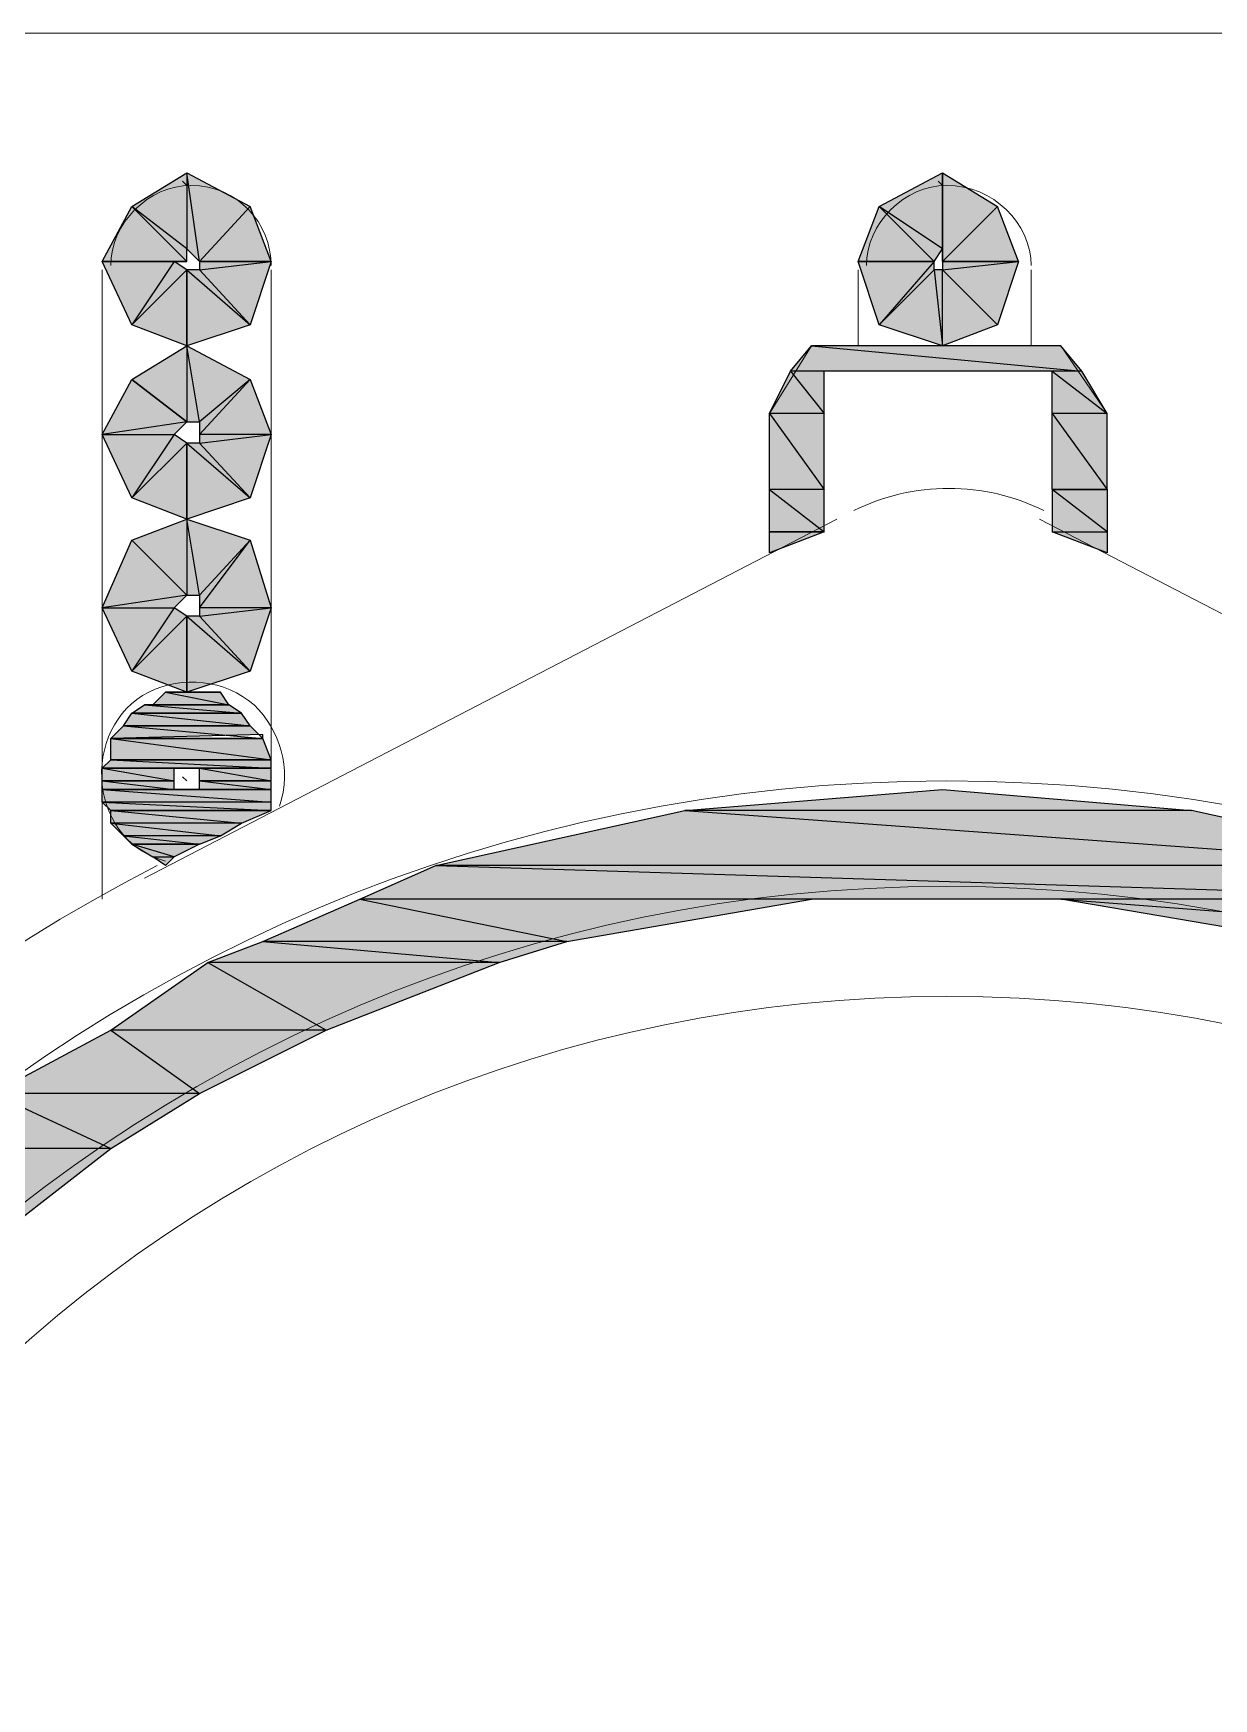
# Model space of a CAD drawing. Header units: millimetres. Extents: x 53 to 176, y -29 to 32.
# Drawn here: x 113.024 to 113.414, y -13.726 to -13.175 of the extents above; entities that cross this region are included whole.
import ezdxf

# ---------------------------------------------------------------- set-up
doc = ezdxf.new("R2010")
doc.units = ezdxf.units.MM
doc.layers.add('15 - Quadro de medição', color=6, linetype='Continuous')

msp = doc.modelspace()

# ---------------------------------------------------------------- hatches: boundary and pattern name
at = {"layer": '15 - Quadro de medição', "true_color": 0x000007}
h = msp.add_hatch(color=7, dxfattribs=at)
h.paths.add_polyline_path([(113.10269, -13.25027), (113.0957, -13.23211), (113.07894, -13.25027)])
h.paths.add_polyline_path([(113.0957, -13.23211), (113.07894, -13.25027), (113.07475, -13.22094)])
h.paths.add_polyline_path([(113.07894, -13.25027), (113.07475, -13.22094), (113.07475, -13.24608)])
h.paths.add_polyline_path([(113.07475, -13.22094), (113.07475, -13.24608), (113.0566, -13.23211)])
h.paths.add_polyline_path([(113.07475, -13.24608), (113.0566, -13.23211), (113.07475, -13.25027)])
h.paths.add_polyline_path([(113.0566, -13.23211), (113.07475, -13.25027), (113.04682, -13.25027)])
h.paths.add_polyline_path([(113.07475, -13.25027), (113.04682, -13.25027), (113.07056, -13.25027)])
h.paths.add_polyline_path([(113.04682, -13.25027), (113.07056, -13.25027), (113.0566, -13.27122)])
h.paths.add_polyline_path([(113.07056, -13.25027), (113.0566, -13.27122), (113.07475, -13.25306)])
h.paths.add_polyline_path([(113.0566, -13.27122), (113.07475, -13.25306), (113.07475, -13.2782)])
h = msp.add_hatch(color=7, dxfattribs=at)
h.paths.add_polyline_path([(113.34991, -13.25027), (113.34293, -13.23211), (113.32477, -13.25027)])
h.paths.add_polyline_path([(113.34293, -13.23211), (113.32477, -13.25027), (113.32477, -13.22094)])
h.paths.add_polyline_path([(113.32477, -13.25027), (113.32477, -13.22094), (113.32477, -13.24608)])
h.paths.add_polyline_path([(113.32477, -13.22094), (113.32477, -13.24608), (113.30382, -13.23211)])
h.paths.add_polyline_path([(113.32477, -13.24608), (113.30382, -13.23211), (113.32198, -13.25027)])
h.paths.add_polyline_path([(113.30382, -13.23211), (113.32198, -13.25027), (113.29684, -13.25027)])
h = msp.add_hatch(color=7, dxfattribs=at)
h.paths.add_polyline_path([(113.07475, -13.2782), (113.07475, -13.25306), (113.0957, -13.27122)])
h.paths.add_polyline_path([(113.07475, -13.25306), (113.0957, -13.27122), (113.07894, -13.25306)])
h.paths.add_polyline_path([(113.0957, -13.27122), (113.07894, -13.25306), (113.10269, -13.25027)])
h.paths.add_polyline_path([(113.07894, -13.25306), (113.10269, -13.25027), (113.07894, -13.25027)])
h = msp.add_hatch(color=7, dxfattribs=at)
h.paths.add_polyline_path([(113.29684, -13.25027), (113.32198, -13.25027), (113.30382, -13.27122)])
h.paths.add_polyline_path([(113.32198, -13.25027), (113.30382, -13.27122), (113.32198, -13.25306)])
h.paths.add_polyline_path([(113.30382, -13.27122), (113.32198, -13.25306), (113.32477, -13.2782)])
h.paths.add_polyline_path([(113.32198, -13.25306), (113.32477, -13.2782), (113.32477, -13.25306)])
h.paths.add_polyline_path([(113.32477, -13.2782), (113.32477, -13.25306), (113.34293, -13.27122)])
h = msp.add_hatch(color=7, dxfattribs=at)
h.paths.add_polyline_path([(113.34293, -13.27122), (113.32477, -13.25306), (113.34991, -13.25027)])
h.paths.add_polyline_path([(113.32477, -13.25306), (113.34991, -13.25027), (113.32477, -13.25027)])
h = msp.add_hatch(color=7, dxfattribs=at)
h.paths.add_polyline_path([(113.10269, -13.30753), (113.07894, -13.30753), (113.0957, -13.28938)])
h.paths.add_polyline_path([(113.07894, -13.30753), (113.0957, -13.28938), (113.07894, -13.30334)])
h.paths.add_polyline_path([(113.0957, -13.28938), (113.07894, -13.30334), (113.07475, -13.2782)])
h.paths.add_polyline_path([(113.07894, -13.30334), (113.07475, -13.2782), (113.07475, -13.30334)])
h.paths.add_polyline_path([(113.07475, -13.2782), (113.07475, -13.30334), (113.0566, -13.28938)])
h = msp.add_hatch(color=7, dxfattribs=at)
h.paths.add_polyline_path([(113.36388, -13.2782), (113.28147, -13.2782), (113.37087, -13.28658)])
h.paths.add_polyline_path([(113.28147, -13.2782), (113.37087, -13.28658), (113.27449, -13.28658)])
h = msp.add_hatch(color=7, dxfattribs=at)
h.paths.add_polyline_path([(113.28566, -13.28658), (113.27449, -13.28658), (113.28566, -13.30055)])
h.paths.add_polyline_path([(113.27449, -13.28658), (113.28566, -13.30055), (113.26751, -13.30055)])
h = msp.add_hatch(color=7, dxfattribs=at)
h.paths.add_polyline_path([(113.37087, -13.28658), (113.36109, -13.28658), (113.37925, -13.30055)])
h.paths.add_polyline_path([(113.36109, -13.28658), (113.37925, -13.30055), (113.36109, -13.30055)])
h = msp.add_hatch(color=7, dxfattribs=at)
h.paths.add_polyline_path([(113.0566, -13.28938), (113.07475, -13.30334), (113.04682, -13.30753)])
h.paths.add_polyline_path([(113.07475, -13.30334), (113.04682, -13.30753), (113.07056, -13.30753)])
h.paths.add_polyline_path([(113.04682, -13.30753), (113.07056, -13.30753), (113.0566, -13.32849)])
h.paths.add_polyline_path([(113.07056, -13.30753), (113.0566, -13.32849), (113.07475, -13.31033)])
h.paths.add_polyline_path([(113.0566, -13.32849), (113.07475, -13.31033), (113.07475, -13.33547)])
h = msp.add_hatch(color=7, dxfattribs=at)
h.paths.add_polyline_path([(113.28566, -13.30055), (113.26751, -13.30055), (113.28566, -13.32569)])
h.paths.add_polyline_path([(113.26751, -13.30055), (113.28566, -13.32569), (113.26751, -13.32569)])
h = msp.add_hatch(color=7, dxfattribs=at)
h.paths.add_polyline_path([(113.37925, -13.30055), (113.36109, -13.30055), (113.37925, -13.32569)])
h.paths.add_polyline_path([(113.36109, -13.30055), (113.37925, -13.32569), (113.36109, -13.32569)])
h = msp.add_hatch(color=7, dxfattribs=at)
h.paths.add_polyline_path([(113.07475, -13.33547), (113.07475, -13.31033), (113.0957, -13.32849)])
h.paths.add_polyline_path([(113.07475, -13.31033), (113.0957, -13.32849), (113.07894, -13.31033)])
h.paths.add_polyline_path([(113.0957, -13.32849), (113.07894, -13.31033), (113.10269, -13.30753)])
h.paths.add_polyline_path([(113.07894, -13.31033), (113.10269, -13.30753), (113.07894, -13.30753)])
h = msp.add_hatch(color=7, dxfattribs=at)
h.paths.add_polyline_path([(113.28566, -13.32569), (113.26751, -13.32569), (113.28566, -13.33966)])
h.paths.add_polyline_path([(113.26751, -13.32569), (113.28566, -13.33966), (113.26751, -13.33966)])
h = msp.add_hatch(color=7, dxfattribs=at)
h.paths.add_polyline_path([(113.36109, -13.32569), (113.36109, -13.33966), (113.37925, -13.33966)])
h.paths.add_polyline_path([(113.36109, -13.33966), (113.37925, -13.33966), (113.37925, -13.34664)])
for points in [[(113.36109, -13.32569), (113.37925, -13.32569), (113.37925, -13.33966)], [(113.26751, -13.33966), (113.28566, -13.33966), (113.26751, -13.34664)], [(113.32477, -13.42486), (113.40718, -13.43185), (113.23957, -13.43185)], [(113.0566, -13.44302), (113.07894, -13.44302), (113.07056, -13.44721)]]:
    msp.add_hatch(color=7, dxfattribs=at).paths.add_polyline_path(points)
h = msp.add_hatch(color=7, dxfattribs=at)
h.paths.add_polyline_path([(113.10269, -13.3648), (113.07894, -13.3648), (113.0957, -13.34245)])
h.paths.add_polyline_path([(113.07894, -13.3648), (113.0957, -13.34245), (113.07894, -13.36061)])
h.paths.add_polyline_path([(113.0957, -13.34245), (113.07894, -13.36061), (113.07475, -13.33547)])
h.paths.add_polyline_path([(113.07894, -13.36061), (113.07475, -13.33547), (113.07475, -13.36061)])
h.paths.add_polyline_path([(113.07475, -13.33547), (113.07475, -13.36061), (113.0566, -13.34245)])
h = msp.add_hatch(color=7, dxfattribs=at)
h.paths.add_polyline_path([(113.0566, -13.34245), (113.07475, -13.36061), (113.04682, -13.3648)])
h.paths.add_polyline_path([(113.07475, -13.36061), (113.04682, -13.3648), (113.07056, -13.3648)])
h.paths.add_polyline_path([(113.04682, -13.3648), (113.07056, -13.3648), (113.0566, -13.38575)])
h.paths.add_polyline_path([(113.07056, -13.3648), (113.0566, -13.38575), (113.07475, -13.3676)])
h.paths.add_polyline_path([(113.0566, -13.38575), (113.07475, -13.3676), (113.07475, -13.39274)])
h = msp.add_hatch(color=7, dxfattribs=at)
h.paths.add_polyline_path([(113.07475, -13.39274), (113.07475, -13.3676), (113.0957, -13.38575)])
h.paths.add_polyline_path([(113.07475, -13.3676), (113.0957, -13.38575), (113.07894, -13.3676)])
h.paths.add_polyline_path([(113.0957, -13.38575), (113.07894, -13.3676), (113.10269, -13.3648)])
h.paths.add_polyline_path([(113.07894, -13.3676), (113.10269, -13.3648), (113.07894, -13.3648)])
h = msp.add_hatch(color=7, dxfattribs=at)
h.paths.add_polyline_path([(113.08593, -13.39274), (113.06777, -13.39274), (113.08872, -13.39693)])
h.paths.add_polyline_path([(113.06777, -13.39274), (113.08872, -13.39693), (113.06358, -13.39693)])
h.paths.add_polyline_path([(113.08872, -13.39693), (113.06358, -13.39693), (113.06079, -13.39693)])
h = msp.add_hatch(color=7, dxfattribs=at)
h.paths.add_polyline_path([(113.08593, -13.39274), (113.06777, -13.39274)])
h.paths.add_polyline_path([(113.08593, -13.39274), (113.06777, -13.39274), (113.08174, -13.39274)])
h = msp.add_hatch(color=7, dxfattribs=at)
h.paths.add_polyline_path([(113.08872, -13.39693), (113.06079, -13.39693), (113.09291, -13.39972)])
h.paths.add_polyline_path([(113.06079, -13.39693), (113.09291, -13.39972), (113.0566, -13.39972)])
h.paths.add_polyline_path([(113.09291, -13.39972), (113.0566, -13.39972)])
h.paths.add_polyline_path([(113.0566, -13.39972), (113.09291, -13.39972)])
h = msp.add_hatch(color=7, dxfattribs=at)
h.paths.add_polyline_path([(113.0957, -13.40391), (113.0538, -13.40391), (113.09989, -13.4081)])
h.paths.add_polyline_path([(113.0538, -13.40391), (113.09989, -13.4081), (113.04961, -13.4081)])
h.paths.add_polyline_path([(113.09989, -13.4081), (113.04961, -13.4081)])
h.paths.add_polyline_path([(113.04961, -13.4081), (113.09989, -13.4081), (113.09989, -13.4067)])
h = msp.add_hatch(color=7, dxfattribs=at)
h.paths.add_polyline_path([(113.09291, -13.39972), (113.0566, -13.39972), (113.0957, -13.40391)])
h.paths.add_polyline_path([(113.0566, -13.39972), (113.0957, -13.40391), (113.0538, -13.40391)])
h.paths.add_polyline_path([(113.0957, -13.40391), (113.0538, -13.40391)])
h.paths.add_polyline_path([(113.0538, -13.40391), (113.0957, -13.40391)])
h = msp.add_hatch(color=7, dxfattribs=at)
h.paths.add_polyline_path([(113.09989, -13.4081), (113.04961, -13.4081), (113.10269, -13.41509)])
h.paths.add_polyline_path([(113.04961, -13.4081), (113.10269, -13.41509), (113.04961, -13.41509)])
h.paths.add_polyline_path([(113.10269, -13.41509), (113.04961, -13.41509)])
h.paths.add_polyline_path([(113.04961, -13.41509), (113.10269, -13.41509)])
h = msp.add_hatch(color=7, dxfattribs=at)
h.paths.add_polyline_path([(113.10269, -13.41509), (113.04961, -13.41509), (113.10269, -13.41788)])
h.paths.add_polyline_path([(113.04961, -13.41509), (113.10269, -13.41788), (113.04682, -13.41788)])
h = msp.add_hatch(color=7, dxfattribs=at)
h.paths.add_polyline_path([(113.07056, -13.41788), (113.04682, -13.41788)])
h.paths.add_polyline_path([(113.04682, -13.41788), (113.07056, -13.41788)])
h.paths.add_polyline_path([(113.07056, -13.41788), (113.04682, -13.41788)])
h.paths.add_polyline_path([(113.07056, -13.41788), (113.04682, -13.41788), (113.07475, -13.41788)])
h = msp.add_hatch(color=7, dxfattribs=at)
h.paths.add_polyline_path([(113.07056, -13.41788), (113.04682, -13.41788), (113.07056, -13.42207)])
h.paths.add_polyline_path([(113.04682, -13.41788), (113.07056, -13.42207), (113.04682, -13.42207)])
h = msp.add_hatch(color=7, dxfattribs=at)
h.paths.add_polyline_path([(113.10269, -13.41788), (113.07894, -13.41788), (113.10269, -13.42207)])
h.paths.add_polyline_path([(113.07894, -13.41788), (113.10269, -13.42207), (113.07894, -13.42207)])
h = msp.add_hatch(color=7, dxfattribs=at)
h.paths.add_polyline_path([(113.07056, -13.42207), (113.04682, -13.42207), (113.07056, -13.42486)])
h.paths.add_polyline_path([(113.04682, -13.42207), (113.07056, -13.42486), (113.04682, -13.42486)])
h = msp.add_hatch(color=7, dxfattribs=at)
h.paths.add_polyline_path([(113.07475, -13.42486), (113.04682, -13.42486)])
h.paths.add_polyline_path([(113.07475, -13.42486), (113.04682, -13.42486), (113.07056, -13.42486)])
h = msp.add_hatch(color=7, dxfattribs=at)
h.paths.add_polyline_path([(113.10269, -13.42486), (113.04682, -13.42486), (113.10269, -13.42905)])
h.paths.add_polyline_path([(113.04682, -13.42486), (113.10269, -13.42905), (113.04682, -13.42905)])
h = msp.add_hatch(color=7, dxfattribs=at)
h.paths.add_polyline_path([(113.10269, -13.42207), (113.07894, -13.42207), (113.10269, -13.42486)])
h.paths.add_polyline_path([(113.07894, -13.42207), (113.10269, -13.42486), (113.07894, -13.42486)])
h = msp.add_hatch(color=7, dxfattribs=at)
h.paths.add_polyline_path([(113.10269, -13.42905), (113.04682, -13.42905), (113.10269, -13.43185)])
h.paths.add_polyline_path([(113.04682, -13.42905), (113.10269, -13.43185), (113.04961, -13.43185)])
h.paths.add_polyline_path([(113.10269, -13.43185), (113.04961, -13.43185)])
h.paths.add_polyline_path([(113.04961, -13.43185), (113.10269, -13.43185)])
h = msp.add_hatch(color=7, dxfattribs=at)
h.paths.add_polyline_path([(113.10269, -13.43185), (113.04961, -13.43185), (113.09291, -13.43604)])
h.paths.add_polyline_path([(113.04961, -13.43185), (113.09291, -13.43604), (113.04961, -13.43604)])
h = msp.add_hatch(color=7, dxfattribs=at)
h.paths.add_polyline_path([(113.40718, -13.43185), (113.23957, -13.43185), (113.48959, -13.45)])
h.paths.add_polyline_path([(113.23957, -13.43185), (113.48959, -13.45), (113.15716, -13.45)])
h = msp.add_hatch(color=7, dxfattribs=at)
h.paths.add_polyline_path([(113.09291, -13.43604), (113.04961, -13.43604), (113.08593, -13.44023)])
h.paths.add_polyline_path([(113.04961, -13.43604), (113.08593, -13.44023), (113.0538, -13.44023)])
h = msp.add_hatch(color=7, dxfattribs=at)
h.paths.add_polyline_path([(113.08593, -13.44023), (113.0538, -13.44023), (113.07894, -13.44302)])
h.paths.add_polyline_path([(113.0538, -13.44023), (113.07894, -13.44302), (113.0566, -13.44302)])
h = msp.add_hatch(color=7, dxfattribs=at)
h.paths.add_polyline_path([(113.0566, -13.44302), (113.06358, -13.44721), (113.07056, -13.44721)])
h.paths.add_polyline_path([(113.06358, -13.44721), (113.07056, -13.44721), (113.06777, -13.45)])
h = msp.add_hatch(color=7, dxfattribs=at)
h.paths.add_polyline_path([(113.48959, -13.45), (113.15716, -13.45), (113.51473, -13.46118)])
h.paths.add_polyline_path([(113.15716, -13.45), (113.51473, -13.46118), (113.13202, -13.46118)])
h = msp.add_hatch(color=7, dxfattribs=at)
h.paths.add_polyline_path([(113.28147, -13.46118), (113.13202, -13.46118), (113.20046, -13.47515)])
h.paths.add_polyline_path([(113.13202, -13.46118), (113.20046, -13.47515), (113.09989, -13.47515)])
h = msp.add_hatch(color=7, dxfattribs=at)
h.paths.add_polyline_path([(113.51473, -13.46118), (113.36388, -13.46118), (113.54686, -13.47515)])
h.paths.add_polyline_path([(113.36388, -13.46118), (113.54686, -13.47515), (113.44629, -13.47515)])
h = msp.add_hatch(color=7, dxfattribs=at)
h.paths.add_polyline_path([(113.20046, -13.47515), (113.09989, -13.47515), (113.17811, -13.48213)])
h.paths.add_polyline_path([(113.09989, -13.47515), (113.17811, -13.48213), (113.08174, -13.48213)])
h = msp.add_hatch(color=7, dxfattribs=at)
h.paths.add_polyline_path([(113.17811, -13.48213), (113.08174, -13.48213), (113.12085, -13.50448)])
h.paths.add_polyline_path([(113.08174, -13.48213), (113.12085, -13.50448), (113.04961, -13.50448)])
h = msp.add_hatch(color=7, dxfattribs=at)
h.paths.add_polyline_path([(113.12085, -13.50448), (113.04961, -13.50448), (113.07894, -13.52543)])
h.paths.add_polyline_path([(113.04961, -13.50448), (113.07894, -13.52543), (113.0105, -13.52543)])
h = msp.add_hatch(color=7, dxfattribs=at)
h.paths.add_polyline_path([(113.07894, -13.52543), (113.0105, -13.52543), (113.04961, -13.54359)])
h.paths.add_polyline_path([(113.0105, -13.52543), (113.04961, -13.54359), (112.99234, -13.54359)])
h = msp.add_hatch(color=7, dxfattribs=at)
h.paths.add_polyline_path([(113.04961, -13.54359), (112.99234, -13.54359), (112.99933, -13.5827)])
h.paths.add_polyline_path([(112.99234, -13.54359), (112.99933, -13.5827), (112.94625, -13.5827)])

# ---------------------------------------------------------------- linework, layer by layer
at = {"layer": '15 - Quadro de medição', "color": 7, "linetype": 'Continuous', "lineweight": 20, "true_color": 0x000007}
for points in [[(112.46297, -13.17484), (114.18378, -13.17484), (114.18378, -16.73937), (112.45599, -16.73937), (112.45459, -16.73937), (112.39174, -16.73937)], [(112.47694, -13.17484), (114.16143, -13.17484), (114.16143, -13.17484)], [(113.07475, -13.22513), (113.07336, -13.22373), (113.07336, -13.22373)], [(113.32477, -13.22513), (113.32338, -13.22373), (113.32338, -13.22373)], [(113.04682, -13.46118), (113.04682, -13.25306), (113.04682, -13.25306)], [(113.10269, -13.25306), (113.10269, -13.43185), (113.10269, -13.43185)], [(113.29684, -13.25306), (113.29684, -13.2782), (113.29684, -13.2782)], [(113.3541, -13.2782), (113.3541, -13.25306), (113.3541, -13.25306)], [(113.37925, -13.34664), (113.37925, -13.30055), (113.36388, -13.2782), (113.32477, -13.2782), (113.28147, -13.2782), (113.26751, -13.30055), (113.26751, -13.34664)], [(113.36109, -13.33966), (113.36109, -13.32569), (113.36109, -13.28658), (113.32477, -13.28658), (113.28566, -13.28658), (113.28566, -13.32569), (113.28566, -13.33966)], [(113.28985, -13.33547), (113.06079, -13.45419), (113.06079, -13.45419)], [(113.58597, -13.45419), (113.3569, -13.33547), (113.3569, -13.33547)], [(113.07475, -13.42207), (113.07336, -13.42067), (113.07336, -13.42067)]]:
    msp.add_lwpolyline(points, dxfattribs=at)
at = {"layer": '15 - Quadro de medição', "color": 7, "linetype": 'Continuous', "lineweight": -2, "true_color": 0x000007}
for points in [[(113.07475, -13.22094), (113.07475, -13.24608), (113.0566, -13.23211)], [(113.0957, -13.23211), (113.07894, -13.25027), (113.07475, -13.22094)], [(113.07894, -13.25027), (113.07475, -13.22094), (113.07475, -13.24608)], [(113.32477, -13.22094), (113.32477, -13.24608), (113.30382, -13.23211)], [(113.34293, -13.23211), (113.32477, -13.25027), (113.32477, -13.22094)], [(113.32477, -13.25027), (113.32477, -13.22094), (113.32477, -13.24608)], [(113.0566, -13.23211), (113.07475, -13.25027), (113.04682, -13.25027)], [(113.07475, -13.24608), (113.0566, -13.23211), (113.07475, -13.25027)], [(113.10269, -13.25027), (113.0957, -13.23211), (113.07894, -13.25027)], [(113.30382, -13.23211), (113.32198, -13.25027), (113.29684, -13.25027)], [(113.32477, -13.24608), (113.30382, -13.23211), (113.32198, -13.25027)], [(113.34991, -13.25027), (113.34293, -13.23211), (113.32477, -13.25027)], [(113.07475, -13.25027), (113.04682, -13.25027), (113.07056, -13.25027)], [(113.04682, -13.25027), (113.07056, -13.25027), (113.0566, -13.27122)], [(113.07056, -13.25027), (113.0566, -13.27122), (113.07475, -13.25306)], [(113.0957, -13.27122), (113.07894, -13.25306), (113.10269, -13.25027)], [(113.07894, -13.25306), (113.10269, -13.25027), (113.07894, -13.25027)], [(113.29684, -13.25027), (113.32198, -13.25027), (113.30382, -13.27122)], [(113.32198, -13.25027), (113.30382, -13.27122), (113.32198, -13.25306)], [(113.34293, -13.27122), (113.32477, -13.25306), (113.34991, -13.25027)], [(113.32477, -13.25306), (113.34991, -13.25027), (113.32477, -13.25027)], [(113.0566, -13.27122), (113.07475, -13.25306), (113.07475, -13.2782)], [(113.07475, -13.2782), (113.07475, -13.25306), (113.0957, -13.27122)], [(113.07475, -13.25306), (113.0957, -13.27122), (113.07894, -13.25306)], [(113.30382, -13.27122), (113.32198, -13.25306), (113.32477, -13.2782)], [(113.32198, -13.25306), (113.32477, -13.2782), (113.32477, -13.25306)], [(113.32477, -13.2782), (113.32477, -13.25306), (113.34293, -13.27122)], [(113.07475, -13.2782), (113.07475, -13.30334), (113.0566, -13.28938)], [(113.0957, -13.28938), (113.07894, -13.30334), (113.07475, -13.2782)], [(113.07894, -13.30334), (113.07475, -13.2782), (113.07475, -13.30334)], [(113.28147, -13.2782), (113.37087, -13.28658), (113.27449, -13.28658)], [(113.36388, -13.2782), (113.28147, -13.2782), (113.37087, -13.28658)], [(113.27449, -13.28658), (113.28566, -13.30055), (113.26751, -13.30055)], [(113.28566, -13.28658), (113.27449, -13.28658), (113.28566, -13.30055)], [(113.37087, -13.28658), (113.36109, -13.28658), (113.37925, -13.30055)], [(113.36109, -13.28658), (113.37925, -13.30055), (113.36109, -13.30055)], [(113.0566, -13.28938), (113.07475, -13.30334), (113.04682, -13.30753)], [(113.10269, -13.30753), (113.07894, -13.30753), (113.0957, -13.28938)], [(113.07894, -13.30753), (113.0957, -13.28938), (113.07894, -13.30334)], [(113.07475, -13.30334), (113.04682, -13.30753), (113.07056, -13.30753)], [(113.28566, -13.30055), (113.26751, -13.30055), (113.28566, -13.32569)], [(113.26751, -13.30055), (113.28566, -13.32569), (113.26751, -13.32569)], [(113.37925, -13.30055), (113.36109, -13.30055), (113.37925, -13.32569)], [(113.36109, -13.30055), (113.37925, -13.32569), (113.36109, -13.32569)], [(113.04682, -13.30753), (113.07056, -13.30753), (113.0566, -13.32849)], [(113.07056, -13.30753), (113.0566, -13.32849), (113.07475, -13.31033)], [(113.0566, -13.32849), (113.07475, -13.31033), (113.07475, -13.33547)], [(113.07475, -13.33547), (113.07475, -13.31033), (113.0957, -13.32849)], [(113.07475, -13.31033), (113.0957, -13.32849), (113.07894, -13.31033)], [(113.0957, -13.32849), (113.07894, -13.31033), (113.10269, -13.30753)], [(113.07894, -13.31033), (113.10269, -13.30753), (113.07894, -13.30753)], [(113.28566, -13.32569), (113.26751, -13.32569), (113.28566, -13.33966)], [(113.26751, -13.32569), (113.28566, -13.33966), (113.26751, -13.33966)], [(113.36109, -13.32569), (113.36109, -13.33966), (113.37925, -13.33966)], [(113.36109, -13.32569), (113.37925, -13.32569), (113.37925, -13.33966)], [(113.07475, -13.33547), (113.07475, -13.36061), (113.0566, -13.34245)], [(113.0957, -13.34245), (113.07894, -13.36061), (113.07475, -13.33547)], [(113.07894, -13.36061), (113.07475, -13.33547), (113.07475, -13.36061)], [(113.0566, -13.34245), (113.07475, -13.36061), (113.04682, -13.3648)], [(113.10269, -13.3648), (113.07894, -13.3648), (113.0957, -13.34245)], [(113.07894, -13.3648), (113.0957, -13.34245), (113.07894, -13.36061)], [(113.26751, -13.33966), (113.28566, -13.33966), (113.26751, -13.34664)], [(113.36109, -13.33966), (113.37925, -13.33966), (113.37925, -13.34664)], [(113.07475, -13.36061), (113.04682, -13.3648), (113.07056, -13.3648)], [(113.04682, -13.3648), (113.07056, -13.3648), (113.0566, -13.38575)], [(113.07056, -13.3648), (113.0566, -13.38575), (113.07475, -13.3676)], [(113.0957, -13.38575), (113.07894, -13.3676), (113.10269, -13.3648)], [(113.07894, -13.3676), (113.10269, -13.3648), (113.07894, -13.3648)], [(113.0566, -13.38575), (113.07475, -13.3676), (113.07475, -13.39274)], [(113.07475, -13.39274), (113.07475, -13.3676), (113.0957, -13.38575)], [(113.07475, -13.3676), (113.0957, -13.38575), (113.07894, -13.3676)], [(113.06777, -13.39274), (113.08872, -13.39693), (113.06358, -13.39693)], [(113.07056, -13.39274), (113.08174, -13.39274), (113.06777, -13.39274)], [(113.08593, -13.39274), (113.08593, -13.39274), (113.06777, -13.39274)], [(113.08593, -13.39274), (113.06777, -13.39274), (113.08174, -13.39274)], [(113.08593, -13.39274), (113.06777, -13.39274), (113.08872, -13.39693)], [(113.07894, -13.39274), (113.07056, -13.39274), (113.07056, -13.39274)], [(113.07894, -13.39274), (113.07056, -13.39274), (113.08174, -13.39274)], [(113.06079, -13.39693), (113.09291, -13.39972), (113.0566, -13.39972)], [(113.08872, -13.39693), (113.06358, -13.39693), (113.06079, -13.39693)], [(113.08872, -13.39693), (113.06079, -13.39693), (113.09291, -13.39972)], [(113.06358, -13.39693), (113.08872, -13.39693), (113.08872, -13.39693)], [(113.0538, -13.40391), (113.09989, -13.4081), (113.04961, -13.4081)], [(113.0566, -13.39972), (113.0957, -13.40391), (113.0538, -13.40391)], [(113.0957, -13.40391), (113.0538, -13.40391)], [(113.0538, -13.40391), (113.0957, -13.40391), (113.0957, -13.40391)], [(113.0957, -13.40391), (113.0538, -13.40391), (113.09989, -13.4081)], [(113.09291, -13.39972), (113.0566, -13.39972)], [(113.0566, -13.39972), (113.09291, -13.39972), (113.09291, -13.39972)], [(113.09291, -13.39972), (113.0566, -13.39972), (113.0957, -13.40391)], [(113.04961, -13.4081), (113.09989, -13.4081), (113.09989, -13.4067)], [(113.09989, -13.4081), (113.04961, -13.4081)], [(113.09989, -13.4081), (113.04961, -13.4081), (113.10269, -13.41509)], [(113.04961, -13.4081), (113.10269, -13.41509), (113.04961, -13.41509)], [(113.04961, -13.41509), (113.10269, -13.41788), (113.04682, -13.41788)], [(113.10269, -13.41509), (113.04961, -13.41509)], [(113.04961, -13.41509), (113.10269, -13.41509), (113.10269, -13.41509)], [(113.10269, -13.41509), (113.04961, -13.41509), (113.10269, -13.41788)], [(113.04682, -13.41788), (113.07475, -13.41788), (113.07475, -13.41788)], [(113.07475, -13.41788), (113.07475, -13.41788), (113.04682, -13.41788)], [(113.04682, -13.41788), (113.07475, -13.41788), (113.07475, -13.41788)], [(113.07475, -13.41788), (113.07475, -13.41788), (113.04682, -13.41788)], [(113.04682, -13.41788), (113.07475, -13.41788), (113.07475, -13.41788)], [(113.07475, -13.41788), (113.07475, -13.41788), (113.04682, -13.41788)], [(113.07056, -13.41788), (113.04682, -13.41788)], [(113.04682, -13.41788), (113.07056, -13.41788), (113.07056, -13.41788)], [(113.07056, -13.41788), (113.07056, -13.41788), (113.04682, -13.41788)], [(113.07056, -13.41788), (113.04682, -13.41788), (113.07475, -13.41788)], [(113.07056, -13.41788), (113.04682, -13.41788), (113.07056, -13.42207)], [(113.04682, -13.41788), (113.07056, -13.42207), (113.04682, -13.42207)], [(113.07475, -13.41788), (113.10269, -13.41788), (113.10269, -13.41788)], [(113.10269, -13.41788), (113.10269, -13.41788), (113.07475, -13.41788)], [(113.10269, -13.41788), (113.07475, -13.41788)], [(113.07475, -13.41788), (113.10269, -13.41788), (113.10269, -13.41788)], [(113.10269, -13.41788), (113.07475, -13.41788)], [(113.07475, -13.41788), (113.10269, -13.41788), (113.07894, -13.41788)], [(113.07894, -13.41788), (113.10269, -13.41788), (113.10269, -13.41788)], [(113.10269, -13.41788), (113.10269, -13.41788), (113.07894, -13.41788)], [(113.07894, -13.41788), (113.10269, -13.41788), (113.10269, -13.41788)], [(113.10269, -13.41788), (113.10269, -13.41788), (113.07894, -13.41788)], [(113.10269, -13.41788), (113.07894, -13.41788), (113.10269, -13.42207)], [(113.07894, -13.41788), (113.10269, -13.42207), (113.07894, -13.42207)], [(113.04682, -13.42207), (113.07056, -13.42207), (113.07056, -13.42207)], [(113.07056, -13.42207), (113.07056, -13.42207), (113.04682, -13.42207)], [(113.04682, -13.42207), (113.07056, -13.42207), (113.07056, -13.42207)], [(113.07056, -13.42207), (113.07056, -13.42207), (113.04682, -13.42207)], [(113.04682, -13.42207), (113.07056, -13.42207), (113.07056, -13.42207)], [(113.07056, -13.42207), (113.07056, -13.42207), (113.04682, -13.42207)], [(113.04682, -13.42207), (113.07056, -13.42207), (113.07056, -13.42207)], [(113.07056, -13.42207), (113.07056, -13.42207), (113.04682, -13.42207)], [(113.04682, -13.42207), (113.07056, -13.42207), (113.07056, -13.42207)], [(113.07056, -13.42207), (113.07056, -13.42207), (113.04682, -13.42207)], [(113.07056, -13.42207), (113.04682, -13.42207), (113.07056, -13.42486)], [(113.04682, -13.42207), (113.07056, -13.42486), (113.04682, -13.42486)], [(113.04682, -13.42486), (113.07056, -13.42486), (113.07056, -13.42486)], [(113.07056, -13.42486), (113.07056, -13.42486), (113.04682, -13.42486)], [(113.07475, -13.42486), (113.07475, -13.42486), (113.04682, -13.42486)], [(113.07475, -13.42486), (113.04682, -13.42486), (113.07056, -13.42486)], [(113.04682, -13.42486), (113.07475, -13.42486), (113.07475, -13.42486)], [(113.07475, -13.42486), (113.07475, -13.42486), (113.04682, -13.42486)], [(113.07475, -13.42486), (113.04682, -13.42486)], [(113.04682, -13.42486), (113.07475, -13.42486), (113.07475, -13.42486)], [(113.04682, -13.42486), (113.07475, -13.42486), (113.07475, -13.42486)], [(113.07475, -13.42486), (113.07475, -13.42486), (113.04682, -13.42486)], [(113.04682, -13.42486), (113.07475, -13.42486), (113.07475, -13.42486)], [(113.07475, -13.42486), (113.07475, -13.42486), (113.04682, -13.42486)], [(113.10269, -13.42486), (113.04682, -13.42486), (113.10269, -13.42905)], [(113.04682, -13.42486), (113.10269, -13.42905), (113.04682, -13.42905)], [(113.07894, -13.42486), (113.10269, -13.42486), (113.07475, -13.42486)], [(113.07475, -13.42486), (113.10269, -13.42486), (113.10269, -13.42486)], [(113.10269, -13.42486), (113.10269, -13.42486), (113.07475, -13.42486)], [(113.10269, -13.42486), (113.07475, -13.42486)], [(113.07475, -13.42486), (113.10269, -13.42486), (113.10269, -13.42486)], [(113.07894, -13.42207), (113.10269, -13.42207), (113.10269, -13.42207)], [(113.10269, -13.42207), (113.10269, -13.42207), (113.07894, -13.42207)], [(113.07894, -13.42207), (113.10269, -13.42207), (113.10269, -13.42207)], [(113.10269, -13.42207), (113.10269, -13.42207), (113.07894, -13.42207)], [(113.07894, -13.42207), (113.10269, -13.42207), (113.10269, -13.42207)], [(113.10269, -13.42207), (113.10269, -13.42207), (113.07894, -13.42207)], [(113.07894, -13.42207), (113.10269, -13.42207), (113.10269, -13.42207)], [(113.10269, -13.42207), (113.10269, -13.42207), (113.07894, -13.42207)], [(113.07894, -13.42207), (113.10269, -13.42207), (113.10269, -13.42207)], [(113.10269, -13.42207), (113.10269, -13.42207), (113.07894, -13.42207)], [(113.10269, -13.42207), (113.07894, -13.42207), (113.10269, -13.42486)], [(113.07894, -13.42207), (113.10269, -13.42486), (113.07894, -13.42486)], [(113.07894, -13.42486), (113.10269, -13.42486), (113.10269, -13.42486)], [(113.10269, -13.42486), (113.10269, -13.42486), (113.07894, -13.42486)], [(113.07894, -13.42486), (113.10269, -13.42486), (113.10269, -13.42486)], [(113.10269, -13.42486), (113.10269, -13.42486), (113.07894, -13.42486)], [(113.07894, -13.42486), (113.10269, -13.42486), (113.10269, -13.42486)], [(113.10269, -13.42486), (113.10269, -13.42486), (113.07894, -13.42486)], [(113.10269, -13.42486), (113.07894, -13.42486)], [(113.32477, -13.42486), (113.40718, -13.43185), (113.23957, -13.43185)], [(113.10269, -13.42905), (113.04682, -13.42905), (113.10269, -13.43185)], [(113.04682, -13.42905), (113.10269, -13.43185), (113.04961, -13.43185)], [(113.10269, -13.43185), (113.04961, -13.43185)], [(113.04961, -13.43185), (113.10269, -13.43185), (113.10269, -13.43185)], [(113.10269, -13.43185), (113.04961, -13.43185), (113.09291, -13.43604)], [(113.04961, -13.43185), (113.09291, -13.43604), (113.04961, -13.43604)], [(113.23957, -13.43185), (113.48959, -13.45), (113.15716, -13.45)], [(113.40718, -13.43185), (113.23957, -13.43185), (113.48959, -13.45)], [(113.09291, -13.43604), (113.04961, -13.43604), (113.08593, -13.44023)], [(113.04961, -13.43604), (113.08593, -13.44023), (113.0538, -13.44023)], [(113.08593, -13.44023), (113.0538, -13.44023), (113.07894, -13.44302)], [(113.0538, -13.44023), (113.07894, -13.44302), (113.0566, -13.44302)], [(113.0566, -13.44302), (113.06358, -13.44721), (113.07056, -13.44721)], [(113.0566, -13.44302), (113.07894, -13.44302), (113.07056, -13.44721)], [(113.06358, -13.44721), (113.07056, -13.44721), (113.06777, -13.45)], [(113.15716, -13.45), (113.51473, -13.46118), (113.13202, -13.46118)], [(113.48959, -13.45), (113.15716, -13.45), (113.51473, -13.46118)], [(113.13202, -13.46118), (113.20046, -13.47515), (113.09989, -13.47515)], [(113.28147, -13.46118), (113.13202, -13.46118), (113.20046, -13.47515)], [(113.51473, -13.46118), (113.36388, -13.46118), (113.54686, -13.47515)], [(113.36388, -13.46118), (113.54686, -13.47515), (113.44629, -13.47515)], [(113.09989, -13.47515), (113.17811, -13.48213), (113.08174, -13.48213)], [(113.20046, -13.47515), (113.09989, -13.47515), (113.17811, -13.48213)], [(113.08174, -13.48213), (113.12085, -13.50448), (113.04961, -13.50448)], [(113.17811, -13.48213), (113.08174, -13.48213), (113.12085, -13.50448)], [(113.04961, -13.50448), (113.07894, -13.52543), (113.0105, -13.52543)], [(113.12085, -13.50448), (113.04961, -13.50448), (113.07894, -13.52543)], [(113.0105, -13.52543), (113.04961, -13.54359), (112.99234, -13.54359)], [(113.07894, -13.52543), (113.0105, -13.52543), (113.04961, -13.54359)], [(113.04961, -13.54359), (112.99234, -13.54359), (112.99933, -13.5827)]]:
    msp.add_lwpolyline(points, close=True, dxfattribs=at)
at = {"layer": '15 - Quadro de medição', "color": 7, "linetype": 'Continuous', "lineweight": 20, "true_color": 0x000007}
for points in [[(113.07615, -13.22513), (113.06218, -13.22513), (113.04961, -13.2377), (113.04961, -13.25166)], [(113.10269, -13.25166), (113.10269, -13.2377), (113.09151, -13.22513), (113.07615, -13.22513)], [(113.32617, -13.22513), (113.3122, -13.22513), (113.29963, -13.2377), (113.29963, -13.25166)], [(113.3541, -13.25166), (113.3541, -13.2377), (113.34153, -13.22513), (113.32617, -13.22513)], [(113.3583, -13.33268), (113.33874, -13.3229), (113.315, -13.3229), (113.29544, -13.33268)]]:
    msp.add_open_spline(points, degree=3, dxfattribs=at)
for points in [[(113.10548, -13.43045), (113.10967, -13.41788), (113.10548, -13.40531), (113.0971, -13.39693), (113.0971, -13.39693), (113.08732, -13.38855), (113.07336, -13.38715), (113.06218, -13.39274), (113.06218, -13.39274), (113.05101, -13.39832), (113.04542, -13.41089), (113.04682, -13.42347), (113.04682, -13.42347), (113.04821, -13.43604), (113.0566, -13.44581), (113.06777, -13.44861)], [(113.86113, -13.95703), (113.86113, -13.66091), (113.62228, -13.42207), (113.32617, -13.42207), (113.32617, -13.42207), (113.03145, -13.42207), (112.79261, -13.66091), (112.79261, -13.95703), (112.79261, -13.95703), (112.79261, -14.25174), (113.03145, -14.49059), (113.32617, -14.49059), (113.32617, -14.49059), (113.62228, -14.49059), (113.86113, -14.25174), (113.86113, -13.95703)], [(113.06498, -13.45), (112.83172, -13.57013), (112.7102, -13.83551), (112.77305, -14.09112), (112.77305, -14.09112), (112.83451, -14.34672), (113.06358, -14.5269), (113.32617, -14.5269), (113.32617, -14.5269), (113.59016, -14.5269), (113.81923, -14.34672), (113.88068, -14.09112), (113.88068, -14.09112), (113.94354, -13.83551), (113.82202, -13.57013), (113.58876, -13.45)], [(113.82621, -13.95703), (113.82621, -13.68047), (113.60273, -13.45699), (113.32617, -13.45699), (113.32617, -13.45699), (113.05101, -13.45699), (112.82753, -13.68047), (112.82753, -13.95703), (112.82753, -13.95703), (112.82753, -14.23219), (113.05101, -14.45567), (113.32617, -14.45567), (113.32617, -14.45567), (113.60273, -14.45567), (113.82621, -14.23219), (113.82621, -13.95703)], [(113.78989, -13.95703), (113.78989, -13.70002), (113.58317, -13.4933), (113.32617, -13.4933), (113.32617, -13.4933), (113.07056, -13.4933), (112.86384, -13.70002), (112.86384, -13.95703), (112.86384, -13.95703), (112.86384, -14.21263), (113.07056, -14.41935), (113.32617, -14.41935), (113.32617, -14.41935), (113.58317, -14.41935), (113.78989, -14.21263), (113.78989, -13.95703)]]:
    msp.add_open_spline(points, degree=3, knots=[0, 0, 0, 0, 0.0625, 0.0625, 0.0625, 0.062501, 0.125, 0.125, 0.125, 0.125001, 0.1875, 0.1875, 0.1875, 0.187501, 1, 1, 1, 1], dxfattribs=at)

doc.saveas('drawing.dxf')
